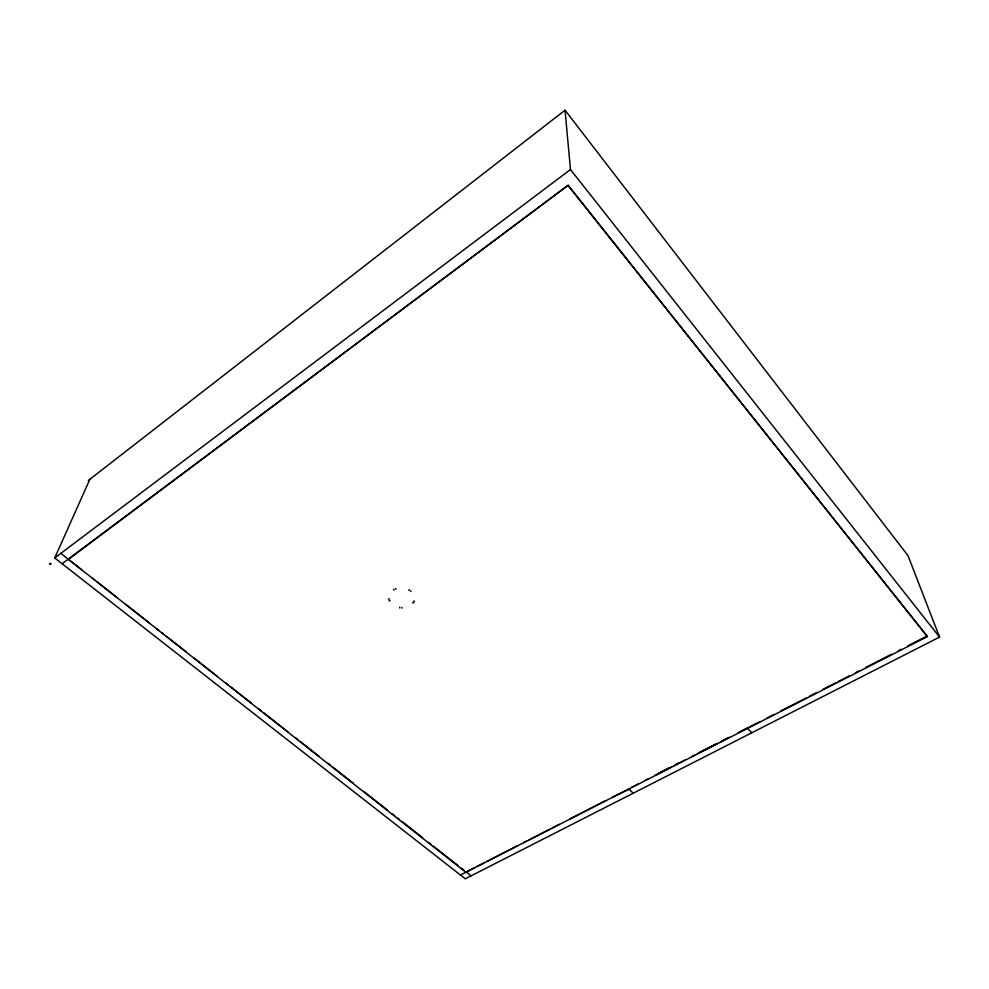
<?xml version="1.0" encoding="UTF-8"?>
<svg xmlns="http://www.w3.org/2000/svg" width="989" height="989" viewBox="0 0 989 989"><rect width="100%" height="100%" fill="white"/><g stroke="black" fill="none" stroke-linecap="round" stroke-linejoin="round"><path stroke-width="1.48" d="M62.109 563.73L568.143 185.252L927.41 636.57L460.429 875.005M399.704 607.988L399.766 607.147M401.93 608.186L402.004 607.345M466.276 872.607L60.824 553.37M88.342 480.469L565.04 110.199L908.05 555.719L939.55 637.089L465.287 878.801L54.716 557.969L89.863 479.294M409.397 589.728L408.68 590.371M411.14 590.915L410.41 591.546M54.716 557.969L570.468 169.539L565.04 110.199M67.957 559.737L568.143 185.252M467.661 871.297L474.497 867.798M477.23 866.401L484.066 862.903M486.798 861.506L516.876 846.102M523.713 842.591L526.445 841.194M529.189 839.797L549.699 829.289M552.431 827.892L559.267 824.393M570.208 818.793L605.75 800.583M612.587 797.085L630.413 788.592M631.724 787.281L638.56 783.783M645.384 780.296L648.116 778.887M654.953 775.388L671.346 766.994M674.078 765.597L685.006 760.009M691.83 756.511L694.562 755.114M697.294 753.705L717.791 743.221M720.524 741.824L727.348 738.326M738.276 732.725L760.158 721.525M767.007 718.014L773.855 714.503M780.692 711.004L806.703 697.678M809.447 696.281L816.296 692.77M823.132 689.271L835.458 682.966M838.202 681.557L849.143 675.944M855.992 672.446L858.736 671.036M865.573 667.538L891.596 654.211M898.432 650.713L901.177 649.303M908.026 645.805L927.188 635.989M658.118 773.485L669.071 767.921M675.907 764.435L678.639 763.038M699.161 752.604L715.591 744.247M722.427 740.761L729.264 737.287M740.217 731.712L747.288 728.114L751.788 732.787M389.468 598.938L388.38 599.111M390.037 600.632L388.949 600.793M414.527 601.436L413.489 601.077M413.686 602.993L412.648 602.635M394.092 590.099L393.486 589.333M395.996 589.234L395.39 588.48M69.415 560.12L81.555 569.664M92.484 578.244L94.907 580.16M97.33 582.064L116.751 597.319M125.244 603.995L149.524 623.07M156.806 628.794L159.229 630.698M161.664 632.614L164.087 634.518M166.511 636.421L185.932 651.689M194.425 658.365L217.493 676.488M225.987 683.164L228.41 685.068M230.833 686.972L251.466 703.191M258.747 708.915L261.183 710.819M263.606 712.723L287.886 731.798M295.167 737.522L297.59 739.426M300.013 741.342L319.435 756.597M327.928 763.273L330.363 765.177M332.786 767.093L353.419 783.3M364.348 791.892L387.404 810.003M392.262 813.823L394.685 815.727M397.108 817.643L399.544 819.547M401.967 821.451L422.6 837.671M428.67 842.43L431.093 844.346M433.528 846.25L457.796 865.326M461.443 868.181L463.866 870.097M466.289 872.001L471.147 875.821M628.324 788.641L633.269 793.19M568.181 185.697L927.41 636.57M570.468 169.539L939.55 637.089M50.204 563.359L49.45 563.928L51.119 564.076L50.204 563.359"/></g></svg>
